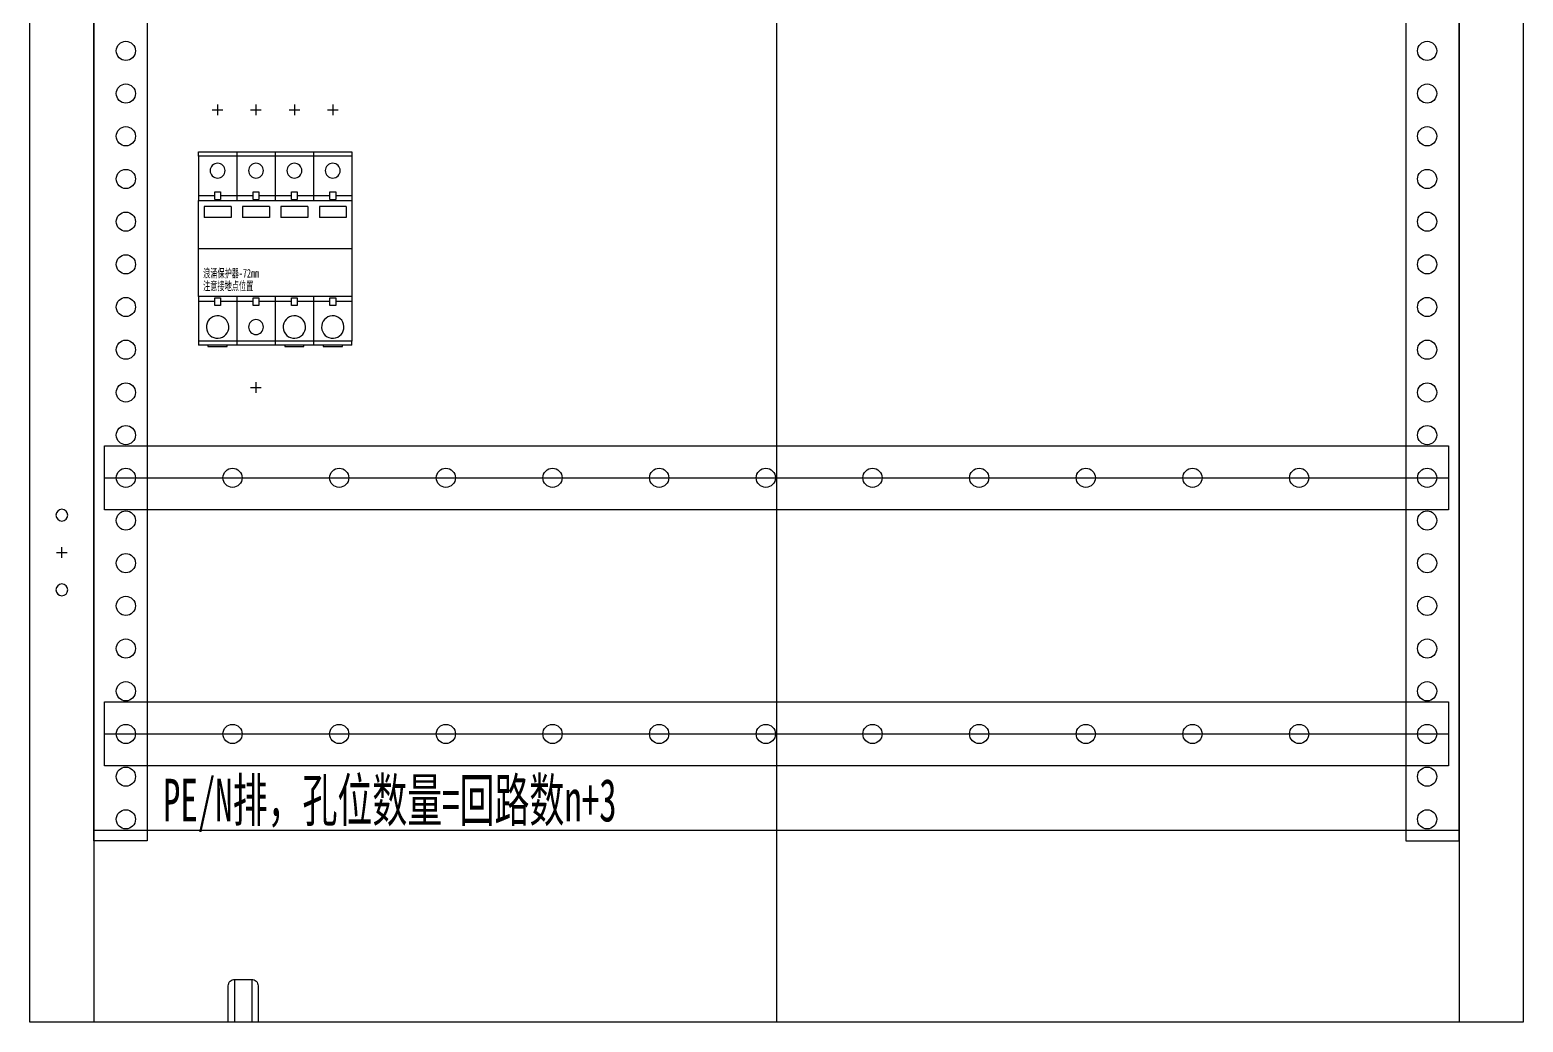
# Model space of a CAD drawing. Extents: x 965004 to 965704, y 79545 to 81545.
# Drawn here: x 965004 to 965704, y 79545 to 80010 of the extents above; entities that cross this region are included whole.
import ezdxf
from ezdxf.enums import TextEntityAlignment as Align

# ---------------------------------------------------------------- set-up
doc = ezdxf.new("R2010")
doc.units = 0
doc.header["$MEASUREMENT"] = 0
doc.linetypes.add('DASH', pattern=[0.35, 0.25, -0.1])
doc.linetypes.add('LYJS-XX', pattern=[0.35, 0.25, -0.1])
doc.layers.add('LY-JS-BJ', color=7, linetype='Continuous')
doc.styles.add('LY-SJ-元器件', font='', dxfattribs={"width": 0.6, "height": 4})
doc.styles.add('宋体', font='', dxfattribs={"width": 0.65})
doc.styles.get('LY-SJ-元器件').set_extended_font_data('SimSun')
doc.styles.get('宋体').set_extended_font_data('SimSun')

# ---------------------------------------------------------------- blocks, each defined once
blk = doc.blocks.new('*U3')
at = {"layer": 'LY-JS-BJ', "color": 0}
blk.add_circle((0, 0), 4.5, dxfattribs=at)
blk = doc.blocks.new('*U4')
at = {"layer": 'LY-JS-BJ', "color": 0, "linetype": 'ByBlock', "lineweight": -2, "transparency": 16777216}
for p in [(0, 0), (50, 0), (100, 0), (150, 0), (200, 0), (250, 0), (300, 0), (350, 0), (400, 0), (450, 0), (500, 0)]:
    blk.add_blockref('*U3', p, dxfattribs=at)
blk = doc.blocks.new('A$C412931BA')
at = {"layer": 'LY-JS-BJ', "color": 4, "linetype": 'LYJS-XX'}
for p, q in [((-10, 120), (620, 120)), ((-10, 0), (620, 0))]:
    blk.add_line(p, q, dxfattribs=at)
at = {"layer": 'LY-JS-BJ', "color": 0}
for points in [[(-10, 135), (620, 135), (620, 105), (-10, 105)], [(-10, 15), (620, 15), (620, -15), (-10, -15)]]:
    blk.add_lwpolyline(points, close=True, dxfattribs=at)
for centre in [(0, 120), (610, 120), (0, 0), (610, 0)]:
    blk.add_circle(centre, 4.5, dxfattribs=at)
for p in [(50, 120), (50, 0)]:
    blk.add_blockref('*U4', p, dxfattribs=at)
at = {"layer": 'LY-JS-BJ', "color": 4, "style": '宋体', "width": 0.6}
blk.add_text('PE/N排，孔位数量=回路数n+3', height=20, dxfattribs=at).set_placement((17.41, -31), align=Align.MIDDLE_LEFT)
blk = doc.blocks.new('A$C11EF57A1')
at = {"layer": 'LY-JS-BJ', "color": 0, "ltscale": 2}
for p, q in [((-4, 20), (-4, 0)), ((4, 20), (4, 0))]:
    blk.add_line(p, q, dxfattribs=at)
blk.add_lwpolyline([(-4, 20), (4, 20, -0.414214), (7, 17), (7, 0), (-7, 0), (-7, 17, -0.414214)], format="xyb", close=True, dxfattribs=at)
blk = doc.blocks.new('A$C17FD2090')
at = {"layer": 'LY-JS-BJ', "color": 0, "ltscale": 2}
for p, q in [((-2.5, 0), (2.5, 0)), ((0, 2.5), (0, -2.5))]:
    blk.add_line(p, q, dxfattribs=at)
at = {"layer": 'LY-JS-BJ', "color": 0, "linetype": 'Continuous', "lineweight": 25}
for centre in [(0, 17.5), (0, -17.5)]:
    blk.add_circle(centre, 2.75, dxfattribs=at)
blk = doc.blocks.new('*U8')
at = {"layer": 'LY-JS-BJ', "color": 6}
blk.add_circle((0, 0), 4.5, dxfattribs=at)
blk = doc.blocks.new('*U9')
at = {"layer": 'LY-JS-BJ', "color": 0, "linetype": 'ByBlock', "lineweight": -2, "transparency": 16777216}
for p in [(0, -1420), (0, -1440), (0, -1460), (0, -1480), (0, -1500), (0, -1520), (0, -1540), (0, -1560), (0, -1580), (0, -1600), (0, -1620), (0, -1640), (0, -1660), (0, -1680), (0, -1700), (0, -1720), (0, -1740), (0, -1760), (0, -1780)]:
    blk.add_blockref('*U8', p, dxfattribs=at)
blk = doc.blocks.new('*U10')
at = {"layer": 'LY-JS-BJ', "color": 6}
blk.add_circle((0, 0), 4.5, dxfattribs=at)
blk = doc.blocks.new('*U11')
at = {"layer": 'LY-JS-BJ', "color": 0, "linetype": 'ByBlock', "lineweight": -2, "transparency": 16777216}
for p in [(0, -1420), (0, -1440), (0, -1460), (0, -1480), (0, -1500), (0, -1520), (0, -1540), (0, -1560), (0, -1580), (0, -1600), (0, -1620), (0, -1640), (0, -1660), (0, -1680), (0, -1700), (0, -1720), (0, -1740), (0, -1760), (0, -1780)]:
    blk.add_blockref('*U10', p, dxfattribs=at)
blk = doc.blocks.new('浪涌保护器 72mm-2022.1')
at = {"color": 1, "linetype": 'ByBlock'}
for p, q in [((6.5, 65), (11.5, 65)), ((9, 67.5), (9, 62.5)), ((24.5, 65), (29.5, 65)), ((27, 67.5), (27, 62.5)), ((42.5, 65), (47.5, 65)), ((45, 67.5), (45, 62.5)), ((60.5, 65), (65.5, 65)), ((63, 67.5), (63, 62.5)), ((0, 0), (72, 0)), ((27, -62.5), (27, -67.5)), ((24.5, -65), (29.5, -65))]:
    blk.add_line(p, q, dxfattribs=at)
at = {"color": 0, "linetype": 'Continuous', "lineweight": 25}
for p, q in [((0, 43.3), (0, 45.3)), ((0, 45.3), (18, 45.3)), ((0, 43.3), (0, 22.5)), ((18, 43.3), (0, 43.3)), ((18, 45.3), (18, 22.5)), ((18, 45.3), (36, 45.3)), ((36, 43.3), (18, 43.3)), ((36, 45.3), (54, 45.3)), ((36, 45.3), (36, 22.5)), ((54, 43.3), (36, 43.3)), ((54, 45.3), (72, 45.3)), ((54, 45.3), (54, 22.5)), ((72, 43.3), (54, 43.3)), ((72, 45.3), (72, 43.3)), ((72, 43.3), (72, 22.5)), ((7.65, 24.65), (0, 24.65)), ((7.65, 23), (7.65, 26.65)), ((7.65, 26.65), (10.35, 26.65)), ((10.35, 26.65), (10.35, 23)), ((18, 24.65), (10.35, 24.65)), ((25.65, 24.65), (18, 24.65)), ((25.65, 26.65), (28.35, 26.65)), ((25.65, 23), (25.65, 26.65)), ((28.35, 26.65), (28.35, 23)), ((36, 24.65), (28.35, 24.65)), ((43.65, 24.65), (36, 24.65)), ((43.65, 23), (43.65, 26.65)), ((43.65, 26.65), (46.35, 26.65)), ((46.35, 26.65), (46.35, 23)), ((54, 24.65), (46.35, 24.65)), ((61.65, 24.65), (54, 24.65)), ((61.65, 23), (61.65, 26.65)), ((61.65, 26.65), (64.35, 26.65)), ((64.35, 26.65), (64.35, 23)), ((72, 24.65), (64.35, 24.65)), ((15.3, 19.65), (2.7, 19.65)), ((2.7, 19.65), (2.7, 14.65)), ((15.3, 14.65), (2.7, 14.65)), ((15.3, 19.65), (15.3, 14.65)), ((33.3, 19.65), (20.7, 19.65)), ((20.7, 19.65), (20.7, 14.65)), ((33.3, 14.65), (20.7, 14.65)), ((33.3, 19.65), (33.3, 14.65)), ((51.3, 19.65), (38.7, 19.65)), ((38.7, 19.65), (38.7, 14.65)), ((51.3, 14.65), (38.7, 14.65)), ((51.3, 19.65), (51.3, 14.65)), ((69.3, 19.65), (56.7, 19.65)), ((56.7, 19.65), (56.7, 14.65)), ((69.3, 14.65), (56.7, 14.65)), ((69.3, 19.65), (69.3, 14.65)), ((0, -22.5), (0, -43.3)), ((0, -24.65), (7.65, -24.65)), ((7.65, -26.65), (7.65, -23)), ((10.35, -26.65), (7.65, -26.65)), ((10.35, -23), (10.35, -26.65)), ((10.35, -24.65), (18, -24.65)), ((18, -22.5), (18, -45.3)), ((18, -24.65), (25.65, -24.65)), ((25.65, -26.65), (25.65, -23)), ((28.35, -26.65), (25.65, -26.65)), ((28.35, -23), (28.35, -26.65)), ((28.35, -24.65), (36, -24.65)), ((36, -22.5), (36, -45.3)), ((36, -24.65), (43.65, -24.65)), ((43.65, -26.65), (43.65, -23)), ((46.35, -26.65), (43.65, -26.65)), ((46.35, -23), (46.35, -26.65)), ((46.35, -24.65), (54, -24.65)), ((54, -22.5), (54, -45.3)), ((54, -24.65), (61.65, -24.65)), ((61.65, -26.65), (61.65, -23)), ((64.35, -26.65), (61.65, -26.65)), ((64.35, -23), (64.35, -26.65)), ((64.35, -24.65), (72, -24.65)), ((72, -22.5), (72, -43.3)), ((0, -43.3), (0, -45.3)), ((18, -43.3), (0, -43.3)), ((18, -45.3), (0, -45.3)), ((4.5, -45.3), (4.5, -45.8)), ((4.5, -45.8), (13.5, -45.8)), ((13.5, -45.8), (13.5, -45.3)), ((36, -43.3), (18, -43.3)), ((36, -45.3), (18, -45.3)), ((54, -43.3), (36, -43.3)), ((54, -45.3), (36, -45.3)), ((40.5, -45.3), (40.5, -45.8)), ((40.5, -45.8), (49.5, -45.8)), ((49.5, -45.8), (49.5, -45.3)), ((72, -43.3), (54, -43.3)), ((72, -45.3), (54, -45.3)), ((58.5, -45.3), (58.5, -45.8)), ((58.5, -45.8), (67.5, -45.8)), ((67.5, -45.8), (67.5, -45.3)), ((72, -45.3), (72, -43.3))]:
    blk.add_line(p, q, dxfattribs=at)
at = {"color": 0}
for p, q in [((7.65, 23), (10.35, 23)), ((25.65, 23), (28.35, 23)), ((43.65, 23), (46.35, 23)), ((61.65, 23), (64.35, 23)), ((7.65, -23), (10.35, -23)), ((25.65, -23), (28.35, -23)), ((43.65, -23), (46.35, -23)), ((61.65, -23), (64.35, -23))]:
    blk.add_line(p, q, dxfattribs=at)
at = {"color": 0, "linetype": 'ByBlock'}
blk.add_lwpolyline([(0, 22.5), (72, 22.5), (72, -22.5), (0, -22.5)], close=True, dxfattribs=at)
at = {"color": 0, "linetype": 'Continuous', "lineweight": 25}
for centre, radius, start, end in [((9, 36.52), 3.5, 0, 180), ((9, 36.52), 3.5, 180, 0), ((27, 36.52), 3.5, 0, 180), ((27, 36.52), 3.5, 180, 0), ((45, 36.52), 3.5, 0, 180), ((45, 36.52), 3.5, 180, 0), ((63, 36.52), 3.5, 0, 180), ((63, 36.52), 3.5, 180, 0), ((9, -36.75), 5.25, 93.07126, 273.07126), ((9, -36.75), 5.25, 273.07126, 93.07126), ((27, -36.75), 3.5, 0, 180), ((45, -36.75), 5.25, 93.07126, 273.07126), ((45, -36.75), 5.25, 273.07126, 93.07126), ((63, -36.75), 5.25, 93.07126, 273.07126), ((63, -36.75), 5.25, 273.07126, 93.07126), ((27, -36.75), 3.5, 180, 0)]:
    blk.add_arc(centre, radius, start, end, dxfattribs=at)
at = {"color": 4, "linetype": 'ByBlock', "style": 'LY-SJ-元器件', "width": 0.6}
for s, p in [('浪涌保护器-72mm', (2.21, -13.55)), ('注意接地点位置', (2.21, -19.51))]:
    blk.add_text(s, height=4, dxfattribs=at).set_placement(p)

msp = doc.modelspace()

# ---------------------------------------------------------------- linework, layer by layer
at = {"layer": 'LY-JS-BJ', "color": 4, "linetype": 'DASH', "lineweight": -3}
msp.add_line((965353.9, 81544.92), (965353.9, 79544.92), dxfattribs=at)
at = {"layer": 'LY-JS-BJ', "lineweight": -3}
for p, q in [((965033.9, 81488.92), (965033.9, 79544.92)), ((965673.9, 81488.92), (965673.9, 79544.92)), ((965033.9, 79634.92), (965673.9, 79634.92))]:
    msp.add_line(p, q, dxfattribs=at)
msp.add_lwpolyline([(965003.9, 81544.92), (965703.9, 81544.92), (965703.9, 79544.92), (965003.9, 79544.92)], close=True, dxfattribs=at)
at = {"layer": 'LY-JS-BJ', "color": 4, "lineweight": -3}
for points in [[(965058.9, 81429.92), (965058.9, 79629.92), (965033.9, 79629.92), (965033.9, 81429.92)], [(965648.9, 81429.92), (965648.9, 79629.92), (965673.9, 79629.92), (965673.9, 81429.92)]]:
    msp.add_lwpolyline(points, close=True, dxfattribs=at)

# ---------------------------------------------------------------- block references
at = {"color": 2}
msp.add_blockref('浪涌保护器 72mm-2022.1', (965082.9, 79907.29), dxfattribs=at)
at = {"layer": 'LY-JS-BJ', "lineweight": -3}
for name, p in [('*U11', (965048.9, 81419.92)), ('*U9', (965658.9, 81419.92))]:
    msp.add_blockref(name, p, dxfattribs=at)
at = {"layer": 'LY-JS-BJ', "color": 0, "lineweight": -3}
msp.add_blockref('A$C412931BA', (965048.9, 79679.92), dxfattribs=at)
at = {"layer": 'LY-JS-BJ', "color": 0, "lineweight": -3, "ltscale": 2, "xscale": -1, "rotation": 180}
msp.add_blockref('A$C17FD2090', (965018.9, 79764.92), dxfattribs=at)
at = {"layer": 'LY-JS-BJ', "color": 0, "lineweight": -3, "ltscale": 2}
msp.add_blockref('A$C11EF57A1', (965103.9, 79544.92), dxfattribs=at)

doc.saveas('drawing.dxf')
